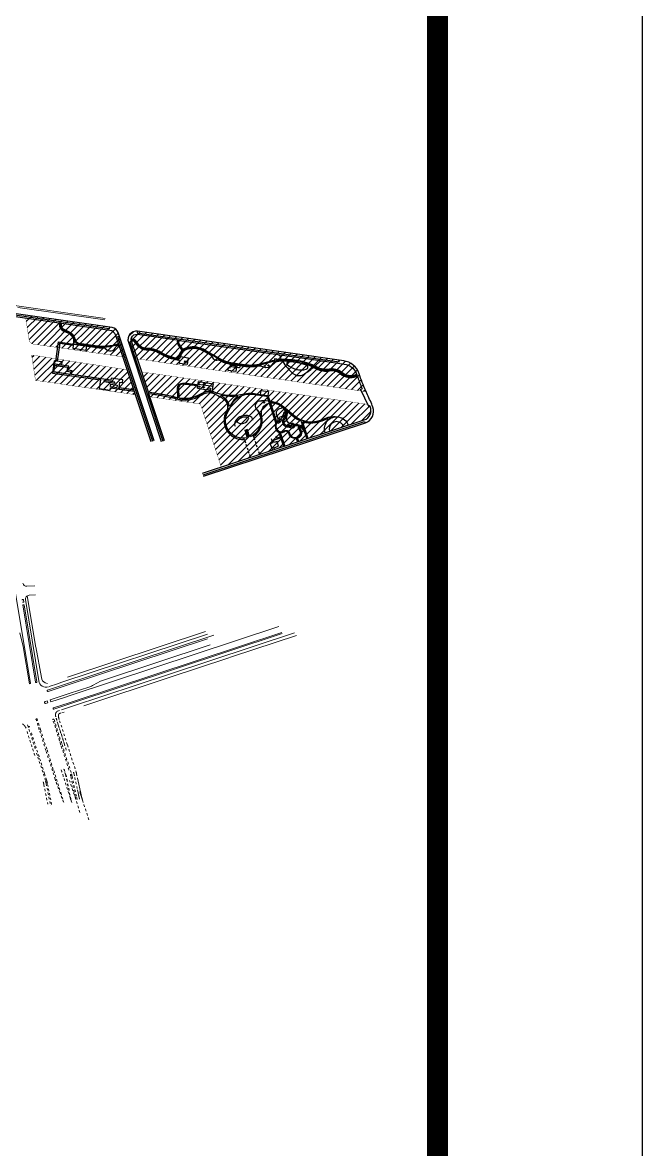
# Model space of a CAD drawing. Extents: x 216 to 1057, y -885 to -291.
# Drawn here: x 1029.27 to 1056.5, y -691.97 to -642.43 of the extents above; entities that cross this region are included whole.
import ezdxf

# ---------------------------------------------------------------- set-up
doc = ezdxf.new("R2010")
doc.units = 0
doc.header["$LTSCALE"] = 1000
doc.header["$MEASUREMENT"] = 0
doc.linetypes.add('ACAD_ISO05W100', pattern=[34, 24, -3, 0.5, -3, 0.5, -3])
doc.linetypes.add('CENTER', pattern=[2, 1.25, -0.25, 0.25, -0.25])
doc.layers.get('0').update_dxf_attribs({"linetype": 'CONTINUOUS'})
doc.layers.add('2', color=235, linetype='CONTINUOUS')

# ---------------------------------------------------------------- blocks, each defined once
blk = doc.blocks.new('索引图')
h = blk.add_hatch()
h.set_pattern_fill('ANSI31', color=251, scale=5000)
h.set_pattern_definition([(45, (-343244937, -671142702), (-5612.660076, 5612.660076), [])])
h.paths.add_polyline_path([(1380343, 913319), (1374018, 954630), (1529731, 930441), (1543119, 889983)])
edge = h.paths.add_edge_path()
edge.add_arc((1453315, 683962), 319496, 80.668588, 83.114176)
edge.add_line((1491620, 1001153), (1363813, 1019362))
edge.add_line((1363813, 1019362), (1370517, 976431))
edge.add_line((1370517, 976431), (1374794, 972777))
edge.add_line((1374794, 972777), (1528424, 950805))
edge.add_line((1528424, 950805), (1514782, 991233))
edge.add_arc((1503427, 987350), 12000, 18.880781, 81.891382)
edge = h.paths.add_edge_path()
edge.add_arc((1301223, 1016221), 11973, 77.53609, 182.904792)
edge.add_line((1289265, 1015614), (1295482, 978330))
edge.add_line((1295482, 978330), (1340331, 975980))
edge.add_line((1340331, 975980), (1333025, 1023749))
edge.add_line((1333025, 1023749), (1303807, 1027912))
edge = h.paths.add_edge_path()
edge.add_arc((1919410, 881354), 10199, 285.063166, 297.175445, ccw=False)
edge.add_line((1922060, 871506), (1920716, 874378))
edge.add_line((1920716, 874378), (1552930, 927121))
edge.add_line((1552930, 927121), (1566302, 886659))
edge.add_line((1566302, 886659), (1648729, 874842))
edge.add_line((1648729, 874842), (1682735, 772072))
edge.add_line((1682735, 772072), (1889189, 840519))
edge.add_line((1889189, 840519), (1910796, 847691))
edge.add_arc((1905141, 874423), 27323, 281.94462, 305.612176)
edge.add_arc((1911771, 863867), 14900, 308.523959, 394.383408)
edge = h.paths.add_edge_path()
edge.add_arc((1544645, 979597), 13857, 84.755087, 144.301811)
edge.add_arc((1600047, 971216), 68659, 166.122978, 176.379725)
edge.add_line((1531525, 975552), (1540266, 949152))
edge.add_line((1540266, 949152), (1894886, 898244))
edge.add_line((1894886, 898244), (1918259, 894936))
edge.add_arc((2201515, 1021296), 310163, 198.284247, 204.041673, ccw=False)
edge.add_arc((1878241, 915385), 30030, 16.648562, 83.165135)
edge.add_line((1881815, 945201), (1545912, 993397))
at = {"color": 251, "linetype": 'Continuous', "lineweight": 13}
for p, q in [((1493630, 1014294), (1293082, 1042537)), ((1493150, 1011813), (1351740, 1032065)), ((1287295, 927840), (1372499, 419585)), ((1366155, 578013), (1379468, 578730)), ((1359221, 552150), (1361195, 552468)), ((1361195, 552468), (1360654, 555830)), ((1364239, 556407), (1385771, 423930)), ((1366967, 562449), (1381112, 478211)), ((1380310, 563925), (1369839, 563361)), ((1361911, 548025), (1359937, 547707)), ((1359937, 547707), (1380613, 422137)), ((1382586, 422462), (1361911, 548025)), ((1360381, 479776), (1354676, 502189)), ((1417980, 414720), (1670665, 498250)), ((1660176, 500061), (1423413, 421749)), ((1657020, 504261), (1432464, 430045)), ((1435198, 388397), (1781174, 502824)), ((1781989, 501004), (1436378, 386616)), ((1776336, 512543), (1436790, 400260)), ((1801686, 502261), (1596811, 434481)), ((1700842, 463555), (1804979, 498029)), ((1370526, 419260), (1360381, 479776)), ((1390138, 429726), (1380894, 479511)), ((1660278, 492724), (1427218, 415637)), ((1489446, 424898), (1664671, 482856)), ((1601223, 430576), (1691557, 460481)), ((1691557, 460481), (1700842, 463555)), ((1596811, 434481), (1438987, 382281)), ((1459007, 383594), (1601223, 430576)), ((1474394, 417069), (1486419, 423528)), ((1372499, 419585), (1370526, 419260)), ((1399957, 419597), (1396119, 420739)), ((1399380, 407913), (1399418, 408123)), ((1399385, 407708), (1399380, 407913)), ((1399428, 407521), (1399385, 407708)), ((1399418, 408123), (1399502, 408325)), ((1399504, 407344), (1399428, 407521)), ((1399502, 408325), (1399627, 408505)), ((1399621, 407176), (1399504, 407344)), ((1399776, 407029), (1399621, 407176)), ((1399627, 408505), (1399784, 408651)), ((1399963, 406915), (1399776, 407029)), ((1399784, 408651), (1399959, 408757)), ((1399959, 408757), (1400139, 408823)), ((1400170, 406844), (1399963, 406915)), ((1400139, 408823), (1417980, 414720)), ((1400382, 406818), (1400170, 406844)), ((1400586, 406836), (1400382, 406818)), ((1400771, 406890), (1400586, 406836)), ((1418964, 412907), (1400771, 406890)), ((1416057, 419316), (1402544, 414846)), ((1423413, 421749), (1416057, 419316)), ((1427218, 415637), (1418964, 412907)), ((1434912, 403277), (1468964, 414577)), ((1395173, 388799), (1395183, 389102)), ((1395215, 388500), (1395173, 388799)), ((1395183, 389102), (1395252, 389414)), ((1395317, 388197), (1395215, 388500)), ((1395252, 389414), (1395383, 389719)), ((1395480, 387908), (1395317, 388197)), ((1395383, 389719), (1395575, 389997)), ((1395700, 387651), (1395480, 387908)), ((1395575, 389997), (1395817, 390233)), ((1395966, 387442), (1395700, 387651)), ((1395817, 390233), (1396096, 390414)), ((1396262, 387293), (1395966, 387442)), ((1396096, 390414), (1396392, 390534)), ((1396570, 387205), (1396262, 387293)), ((1396392, 390534), (1396688, 390595)), ((1396871, 387176), (1396570, 387205)), ((1396688, 390595), (1399553, 391515)), ((1400587, 388294), (1396871, 387176)), ((1399553, 391515), (1400587, 388294)), ((1404283, 393112), (1427067, 400673)), ((1405353, 389864), (1404283, 393112)), ((1429039, 397697), (1405353, 389864)), ((1409721, 379971), (1435198, 388397)), ((1436378, 386616), (1410314, 377989)), ((1427067, 400673), (1434912, 403277)), ((1436790, 400260), (1429039, 397697)), ((1408977, 379069), (1409017, 379275)), ((1408979, 378867), (1408977, 379069)), ((1409016, 378681), (1408979, 378867)), ((1409087, 378505), (1409016, 378681)), ((1409017, 379275), (1409100, 379473)), ((1409196, 378335), (1409087, 378505)), ((1409100, 379473), (1409221, 379650)), ((1409343, 378185), (1409196, 378335)), ((1409221, 379650), (1409374, 379795)), ((1409521, 378065), (1409343, 378185)), ((1409374, 379795), (1409544, 379902)), ((1409719, 377984), (1409521, 378065)), ((1409544, 379902), (1409721, 379971)), ((1409926, 377946), (1409719, 377984)), ((1410128, 377950), (1409926, 377946)), ((1410314, 377989), (1410128, 377950)), ((1438987, 382281), (1422497, 376840)), ((1448776, 265585), (1454616, 238405)), ((1451397, 234121), (1448742, 246479))]:
    blk.add_line(p, q, dxfattribs=at)
at = {"color": 251}
for p, q in [((1531753, 975341), (1533983, 976080)), ((1533983, 976080), (1541692, 952800)), ((1440992, 965598), (1462254, 962402)), ((1544065, 953586), (1563599, 894590)), ((1564442, 892045), (1589837, 815347))]:
    blk.add_line(p, q, dxfattribs=at)
at = {"color": 251, "linetype": 'CENTER', "lineweight": 13}
for p, q in [((1416121, 374747), (1422497, 376840)), ((1421715, 371510), (1420887, 371445)), ((1426866, 372871), (1421715, 371510)), ((1381965, 359153), (1381256, 361063)), ((1381965, 359153), (1383815, 359826)), ((1383210, 361750), (1383815, 359826)), ((1383424, 354395), (1385293, 355046)), ((1386530, 344480), (1383424, 354395)), ((1385293, 355046), (1388446, 345084)), ((1421851, 319426), (1408638, 360593)), ((1410574, 361139), (1423709, 320248)), ((1417475, 352494), (1415059, 360204)), ((1427662, 320938), (1417475, 352494)), ((1417708, 366887), (1417853, 365024)), ((1419630, 359145), (1432337, 319652)), ((1364176, 348555), (1365049, 347028)), ((1397364, 310627), (1386530, 344480)), ((1388446, 345084), (1399252, 311544)), ((1423709, 320248), (1434958, 285242)), ((1432337, 319652), (1446630, 275197)), ((1382241, 306108), (1384276, 299845)), ((1386235, 300400), (1384158, 306911)), ((1384276, 299845), (1393149, 272251)), ((1395079, 272758), (1386235, 300400)), ((1408032, 277381), (1397364, 310627)), ((1399252, 311544), (1409996, 277935)), ((1412389, 263788), (1408032, 277381)), ((1409996, 277935), (1421683, 241796)), ((1426648, 279874), (1427125, 280021)), ((1429246, 271366), (1426648, 279874)), ((1427125, 280021), (1429734, 271451)), ((1434958, 285242), (1438908, 272605)), ((1393149, 272251), (1396804, 260657)), ((1398298, 262776), (1395079, 272758)), ((1406590, 222852), (1399843, 256954)), ((1420448, 241532), (1413032, 261892)), ((1431197, 263593), (1437709, 229254)), ((1431684, 263669), (1437329, 233890)), ((1445076, 235225), (1437792, 268918)), ((1439913, 268759), (1447275, 234587)), ((1451397, 234121), (1443976, 268666)), ((1447136, 273218), (1454616, 238405)), ((1394023, 255302), (1400389, 223120)), ((1397789, 256846), (1404986, 220330)), ((1425959, 226333), (1420448, 241532)), ((1421683, 241796), (1426502, 226546)), ((1437329, 233890), (1438151, 229320))]:
    blk.add_line(p, q, dxfattribs=at)
at = {"color": 251}
for points in [[(1573555, 814702), (1514870, 991129, 0.28435155), (1505176, 999222), (1303021, 1028024, 0.50730703), (1289493, 1014166), (1303924, 927810)], [(1568811, 813123), (1511102, 986616, 0.28435155), (1501408, 994708), (1302316, 1023074, 0.50730703), (1294424, 1014990), (1308856, 928634)], [(1419491, 1006379), (1419323, 1005195, 0.33587113), (1425473, 994111), (1433225, 990684, -0.33800861), (1442286, 974203), (1440992, 965598)], [(1419640, 1006358), (1419471, 1005174, 0.33587113), (1425533, 994248), (1433285, 990822, -0.33800861), (1442434, 974181), (1442204, 972646), (1476926, 967427, 0.04285221), (1491499, 966499, -0.23626326), (1494048, 965293, 0.16107302), (1499266, 961826, 0.16107302)], [(1420828, 1006189), (1420659, 1005005, 0.33587113), (1426019, 995345), (1433802, 991905, -0.24283161), (1443498, 979870, 0.31478733), (1451269, 972497), (1477104, 968613, 0.11754709), (1515991, 971920, 0.11754709)], [(1420976, 1006168), (1420808, 1004984, 0.33587113), (1426079, 995483), (1433863, 992042, -0.24283161), (1443645, 979900, 0.31478733), (1451291, 972645), (1477126, 968762, 0.11754606), (1515943, 972062, 0.11754606)], [(1422016, 1006020), (1421847, 1004836, 0.33587113), (1426504, 996443), (1434287, 993003, -0.24283161), (1444674, 980110, 0.31478733), (1451447, 973684), (1477282, 969800, 0.11753874), (1515612, 973058, 0.11753874)], [(1422164, 1005998), (1421996, 1004815, 0.33587113), (1426564, 996580), (1434348, 993140, -0.24283161), (1444821, 980140, 0.31478733), (1451469, 973832), (1477305, 969948, 0.11753768), (1515565, 973201, 0.11753768)], [(1653884, 757236), (1917260, 844375, 0.42357606), (1929444, 869600, 0.03303647), (1920454, 889870), (1917711, 896249, -0.02725204), (1906988, 924062, 0.28615372), (1881902, 945189), (1546352, 993334, 0.55708012), (1531510, 975597), (1539318, 952014), (1585090, 813775)], [(1442033, 972520), (1476903, 967278, 0.04285221), (1491502, 966349, -0.23626326), (1493930, 965201, 0.58431717), (1511372, 967867, -0.23626326), (1513345, 969688, 0.00940274), (1516417, 970639, 0.00940274)], [(1536628, 976048), (1536460, 976555, -0.17994374), (1536688, 982826, -0.23273795)], [(1903508, 921833, -0.29950423), (1877891, 925191, 0.22692454), (1858735, 930411, -0.17207433), (1837948, 933778, 0.19266552), (1762595, 942918), (1747317, 938855, -0.10320008), (1720052, 937373), (1697842, 940761, -0.09384963), (1682100, 946304), (1656493, 961160, 0.18618181), (1627952, 965694, 0.30083137), (1614700, 952184, -0.41589444), (1608989, 948350, -0.0850759), (1583175, 958267, 0.14050355), (1560710, 964180, -0.22943983), (1548937, 969568), (1543346, 976336, 0.29762253), (1536037, 978611)], [(1903555, 921689, -0.29927104), (1877793, 925077, 0.22692454), (1858762, 930264, -0.17207433), (1837876, 933646, 0.19266552), (1762634, 942773), (1747356, 938710, -0.10320008), (1720030, 937225), (1697820, 940613, -0.09384963), (1682025, 946175), (1656418, 961030, 0.18618181), (1627983, 965547, 0.30083137), (1614848, 952155, -0.41589444), (1608960, 948203, -0.0850759), (1583098, 958138, 0.14050355), (1560713, 964030, -0.22943983), (1548822, 969473), (1543230, 976240, 0.29872212), (1536051, 978459)], [(1902755, 924055, -0.30936491), (1901384, 922051, -0.27757369), (1878578, 925986, 0.22692454), (1858547, 931444, -0.17207433), (1838453, 934699, 0.16391973), (1773580, 946264), (1773255, 947677), (1769330, 948001), (1769115, 945495, 0.01688249), (1762325, 943933), (1747047, 939869, -0.10320008), (1720211, 938411), (1698001, 941799, -0.09384963), (1682627, 947212), (1657020, 962068, 0.18618181), (1627733, 966721, 0.30083137), (1613669, 952383, -0.41589444), (1609195, 949380, -0.0850759), (1583712, 959170, 0.14050355), (1560687, 965229, -0.22943983), (1549747, 970237), (1544156, 977005, 0.20865999), (1538412, 979914, -0.38703638), (1536387, 981983)], [(1668148, 951686), (1667263, 952873, 0.10127593), (1665721, 954246), (1655816, 959992, 0.18618181), (1628234, 964374, 0.30083137), (1616026, 951927, -0.41589345), (1608725, 947026, -0.08507596), (1582485, 957107, 0.14050355), (1560739, 962830, -0.22943983), (1547896, 968708), (1542305, 975476, 0.24557108), (1537482, 977508, 0.33445868), (1536449, 976587)], [(1665645, 954116), (1655741, 959862, 0.18618181), (1628266, 964227, 0.30083137), (1616173, 951899, -0.41589345), (1608696, 946879, -0.08507596), (1582408, 956978, 0.14050355), (1560742, 962680, -0.22943983), (1547781, 968613), (1542190, 975381, 0.24557108), (1537494, 977359, 0.48541265), (1536628, 976048), (1544065, 953586)], [(1611168, 978983, -0.26985938), (1611602, 977910), (1611306, 975849, 0.1854256), (1612239, 971759), (1617871, 963363, -0.24036272), (1618103, 961422, -0.24036272)], [(1614003, 978576, 0.26985837), (1613285, 977669), (1612989, 975607, 0.1854256), (1613651, 972706), (1618872, 964922, 0.30609436), (1621102, 964017)], [(1774675, 955512), (1774675, 955512, -0.27253416), (1778638, 952342), (1779884, 949070, -0.49410116), (1778630, 947044, 0.01203025), (1773695, 946433), (1773377, 947818), (1769193, 948163), (1768975, 945621, 0.01660862), (1762287, 944078), (1747009, 940014, -0.10320008), (1720233, 938559), (1698023, 941948, -0.09384963), (1682702, 947342), (1657095, 962198, 0.18618181), (1627701, 966867, 0.08860034), (1621727, 964430, -0.40639147), (1618997, 965006), (1613775, 972790, -0.1854256), (1613138, 975586), (1613433, 977647, -0.41421356), (1614565, 978495), (1774675, 955512)], [(1509931, 965530, 0.06849545), (1511231, 967920, -0.23626326), (1513303, 969832, 0.00940176), (1516369, 970781)], [(1617604, 960864, -0.07467896), (1621727, 964430, -0.10023533)], [(1616196, 952016), (1628671, 950233), (1627058, 938947), (1614684, 940716), (1615126, 943812, 0.4149346), (1613425, 946076, -0.01439057), (1608696, 946879, 0.01439057)], [(1679939, 945824), (1679939, 945824, 0.16452511), (1678054, 946205), (1675467, 945876, -0.27030497), (1670830, 947844), (1667143, 952783, 0.10127593), (1665645, 954116), (1665645, 954116)], [(1751447, 934893), (1747617, 936405, 0.14657251), (1744099, 936704, -0.08964352), (1719849, 936039), (1697639, 939427, -0.09384963), (1681422, 945137), (1680014, 945954, 0.16452511), (1678035, 946354), (1675449, 946025, -0.0316521), (1674836, 945986, -0.0316521)], [(1781335, 944569, 0.02610499), (1770917, 943240, 0.18112699), (1767302, 941085), (1765167, 938417, -0.32911443), (1751392, 934753), (1747561, 936265, 0.14657251), (1744130, 936557, -0.08964352), (1719826, 935890), (1697616, 939279, -0.09384963), (1681347, 945007), (1679939, 945824)], [(1713310, 936884), (1713067, 935212, -0.41619187), (1711356, 933945), (1707214, 934577), (1706200, 927617), (1693781, 929426), (1694502, 934374), (1697124, 933992), (1697888, 939237)], [(1783163, 943437, -0.00182856), (1782853, 943937, 0.28071996), (1781324, 944719, 0.02610499), (1770890, 943387, 0.18112699), (1767184, 941178), (1765050, 938511, -0.01111209), (1764712, 938107, -0.01111209)], [(1778630, 947044, -0.14699625), (1837011, 935644, -0.14535102)], [(1781324, 944719, -0.13523395), (1833866, 934391)], [(1781335, 944569), (1781335, 944569, -0.28071996), (1782725, 943859, 0.07964917), (1799334, 924528, 0.31142827), (1816285, 922859, 0.05434265), (1832137, 934039, -0.30544617), (1833799, 934257, -0.00961176), (1837227, 932462, 0.17207433), (1859004, 928935, -0.22692454), (1876911, 924056, 0.27489336), (1902075, 919586, -0.42312022), (1904673, 918363), (1904673, 918363, 0.01809878), (1911875, 899605, 0.01809878)], [(1791999, 943601, 0.68705221), (1790188, 939299, 0.2656979), (1820999, 931565, 0.73560614), (1821192, 938245, 0.0750305), (1791999, 943601)], [(1837011, 935644, -0.52481641), (1836717, 938095), (1843270, 943885, -0.22000235), (1847291, 945088), (1882919, 939973, -0.26448748), (1902452, 924823, -0.42104365), (1901329, 922191, -0.27757369), (1878676, 926099, 0.22692454), (1858520, 931592, -0.17207433), (1838525, 934830, 0.00415826), (1837011, 935644)], [(1902022, 919726, -0.27489336), (1877009, 924169, 0.22692454), (1858977, 929083, -0.17207433), (1837299, 932594, 0.00961176), (1833866, 934391, 0.30544617), (1832038, 934152, -0.00668981), (1830224, 932594)], [(1902022, 919726, -0.31668514), (1904419, 919107, -510.63337437)], [(1902452, 924823, -0.02021877), (1903151, 922927, 0.00415993), (1904611, 918544, 0.61249661)], [(1563599, 894590), (1569796, 893704, -0.02704405), (1610214, 885678, 0.504188), (1612083, 887202), (1611510, 899372, -0.44774041), (1621360, 909037, -0.03692898), (1644747, 905745, 0.03692898)], [(1563652, 894431), (1569775, 893556, -0.02704405), (1610177, 885533, 0.504188), (1612233, 887209), (1611660, 899379, -0.44774041), (1621350, 908888, -0.03694572), (1644725, 905597)], [(1644554, 904406, 0.03708082), (1621271, 907690, 0.44774041), (1612859, 899436), (1613495, 885929, 0.34276937), (1614811, 884391, 0.1687812), (1643411, 888176), (1654401, 893702, -0.2103818), (1670376, 894522, -0.2103818)], [(1670429, 894662, 0.2103818), (1654333, 893836), (1643344, 888310, -0.1687812), (1614841, 884538, -0.34276937), (1613645, 885937), (1613008, 899443, -0.44774041), (1621261, 907541, -0.03709785), (1644533, 904257)], [(1564389, 892204), (1569478, 891477, -0.02863143), (1611984, 882896, 0.18259415), (1644355, 886299), (1655344, 891826, -0.23106494), (1670917, 892010, -0.04330519), (1686777, 882741, -0.3836355), (1691253, 862976, 0.26514711), (1691512, 832308, 0.26473677)], [(1564442, 892045), (1569457, 891328, -0.02863143), (1611946, 882751, 0.18259415), (1644422, 886165), (1655412, 891692, -0.23106494), (1670853, 891875, -0.04330519), (1686691, 882618, -0.3836355), (1691122, 863049), (1691122, 863049, 0.26397855), (1691314, 832350, 0.26397855)], [(1708678, 886187, 0.11885183), (1698067, 873982, -0.0044451), (1697156, 872266, -0.72740374), (1695286, 872614, 0.20950488), (1688076, 884578, 0.0110362), (1684106, 887256, -0.82225648), (1684828, 889081, 0.06796901), (1708009, 887998, -0.76497923), (1708678, 886187)], [(1698513, 871938, 0.00363595), (1699265, 873360, -0.31874292), (1733391, 890895), (1756935, 887517)], [(1698645, 871866, 0.00363595), (1699398, 873290, -0.31874292), (1733370, 890746), (1756821, 887382)], [(1720461, 891586, -0.09607596), (1733583, 892231), (1746244, 890415)], [(1720497, 891441, -0.09607596), (1733561, 892082), (1746222, 890266)], [(1652313, 761983), (1915272, 848983, 0.44505195), (1924832, 870751), (1924122, 872325)], [(1719429, 819042, -0.59640938), (1693520, 862700, 0.02075445), (1697908, 870761, -0.00915047), (1698513, 871938, -0.00915047)], [(1724628, 819882, -0.66029367), (1693649, 862623, 0.02075445), (1698042, 870695, -0.00915098), (1698645, 871867, -0.00915098)], [(1759366, 879690, 0.05238902), (1744321, 879512, 0.60838335), (1739614, 867050, -0.51026773), (1729850, 821610)], [(1759581, 879519, 0.05318976), (1744338, 879363, 0.60838335), (1739725, 867150, -0.45381943), (1734524, 824036, -0.45381943)], [(1735127, 821736, 0.32224569), (1748405, 855538, -0.4114574), (1760533, 876165, -0.4114574)], [(1735209, 821968, 0.32051703), (1748260, 855501, -0.41386566), (1760631, 876345, -0.41130148)], [(1760533, 876165), (1770906, 844811, -0.17317229), (1770859, 842794, 0.36468757), (1775489, 829410, -0.18013883), (1776362, 828321), (1783905, 805521)], [(1760631, 876345), (1771048, 844858, -0.17317229), (1770999, 842740, 0.36468757), (1775565, 829538, -0.18013883), (1776504, 828368), (1784048, 805568)], [(1761548, 879302, -0.03105062), (1770311, 877657, -0.11523392), (1783948, 870606), (1800698, 856306, 0.28195314), (1846360, 849078), (1851513, 851212, -0.12093767), (1870293, 854088, -0.12093767)], [(1761661, 879439, -0.03072086), (1770347, 877802, -0.11523392), (1784046, 870720), (1800796, 856420, 0.28195314), (1846303, 849217), (1851455, 851350, -0.14280717), (1873715, 853786, -0.27601443), (1889239, 840371)], [(1762397, 876739, -0.08359766), (1768090, 876614, -0.13016921), (1782974, 869465), (1799724, 855165, 0.07615074), (1811503, 847869, -0.21540705), (1812701, 846566), (1822100, 818158)], [(1762595, 876616, -0.08094784), (1768062, 876466), (1768062, 876466, -0.13016921), (1782877, 869351), (1799627, 855051, 0.07615074), (1811444, 847731, -0.21540705), (1812559, 846519), (1814896, 839454, -0.71793507), (1813382, 838315, 0.18079813), (1800432, 841520, 0.18079813)], [(1773306, 844244, 0.29919119), (1773605, 855917, -0.57765109), (1780150, 868134, 0.71340141), (1780989, 870844)], [(1733971, 848649, 0.28163765), (1728621, 855060, 0.33701047), (1705668, 847359, 0.28197012), (1705272, 839010)], [(1725769, 853352, 0.26998149), (1708973, 847718, 0.48904416), (1709569, 844617, 0.41974658), (1727163, 850520, 0.48904419), (1725769, 853352)], [(1773140, 844267, 0.50019116), (1778174, 829667, 0.2388259), (1784735, 830710, -0.50551706), (1793708, 827841), (1794366, 825889, 0.17318919), (1797887, 821428, 0.29207246), (1808490, 821520, 0.46801732), (1809840, 832881, -0.32780026), (1809176, 838227, -0.32550862)], [(1773306, 844244, 0.50261618), (1778220, 829810, 0.2388259), (1784647, 830832, -0.50551706), (1793850, 827889), (1794508, 825937, 0.17318919), (1797967, 821555, 0.29207246), (1808408, 821646, 0.46801732), (1809731, 832778, -0.32676043), (1809037, 838285, -0.32458821)], [(1782164, 846518, 0.40400683), (1778842, 849655, -0.96895023), (1778670, 853696, 0.37410191), (1784664, 859746, -0.34635392), (1786973, 862318, -0.34635392)], [(1823809, 818723), (1815261, 844559, -0.60380653), (1816674, 846025, 0.17041721), (1846934, 847692), (1852087, 849826, -0.01572185), (1854342, 850678, -0.63435505), (1856420, 848535, -0.63435505)], [(1823952, 818770), (1815404, 844606, -0.60380653), (1816632, 845881, 0.17041721), (1846991, 847553), (1852144, 849687, -0.01572185), (1854391, 850536, -0.7900662), (1855949, 848069, 0.28040107), (1851264, 827806)], [(1855949, 848069, -0.24758933), (1873715, 853786)], [(1878953, 836967, 0.49454313), (1880251, 840723, 0.7637626), (1858269, 833450, 0.49454313), (1861550, 831210)], [(1691314, 832350, 0.28603316), (1720317, 816836, 0.20033694)], [(1691512, 832308, 0.28315884), (1720113, 816973)], [(1720542, 832233, 0.08769457), (1725764, 833960, 0.08141852)], [(1720924, 831077, 0.08141852), (1726146, 832805)], [(1721306, 829924, 0.07598566), (1726527, 831651)], [(1721687, 828772, 0.07123595), (1726909, 830500)], [(1722067, 827622, 0.06704763), (1727289, 829350)], [(1722448, 826473, 0.06332633), (1727669, 828201)], [(1722827, 825325, 0.05999781), (1728049, 827053)], [(1723207, 824178, 0.0570028), (1728429, 825905)], [(1810270, 837722, 0.33549851), (1810713, 833705, -0.46801732), (1809145, 820514, -0.29207246), (1797250, 820411, -0.17318919), (1793229, 825506), (1792571, 827457, 0.50551706), (1785438, 829738, -0.16722207), (1780115, 828120, 0.52266856), (1778982, 826609), (1785757, 806133)], [(1810404, 837653, 0.33634689), (1810822, 833808, -0.46801732), (1809226, 820389, -0.29207246), (1797171, 820284, -0.17318919), (1793087, 825458), (1792429, 827409, 0.50551706), (1785526, 829617, -0.16722207), (1780110, 827970, 0.52266856), (1779124, 826656), (1785899, 806180)], [(1792329, 837627, 0.06519339), (1796863, 836010, 0.28294307), (1801593, 837678, 0.01195044), (1803177, 839537, 0.04767408)], [(1723586, 823032, 0.05429343), (1728808, 824759)], [(1723965, 821886, 0.05183059), (1729187, 823613, 0.05183059)]]:
    blk.add_lwpolyline(points, format="xyb", dxfattribs=at)
for points in [[(1500837, 999688), (1500506, 997362), (1308911, 1024659), (1309242, 1026986)], [(1546331, 993185), (1545997, 990861), (1874680, 943685), (1875016, 946025)], [(1417116, 976265), (1412762, 944784)], [(1419795, 973739), (1415733, 944364)], [(1417116, 976265), (1442032, 972520)], [(1419795, 973739), (1441720, 970443)], [(1544604, 893819), (1514437, 984513), (1516666, 985254)], [(1610606, 979063), (1614565, 978495)], [(1463294, 969324), (1462254, 962402)], [(1774675, 955512), (1847291, 945088)], [(1410686, 945081), (1407843, 925183), (1407843, 925183), (1485949, 914021), (1483954, 900063), (1501773, 897516), (1502282, 901080), (1541414, 895487)], [(1422636, 938221), (1409965, 940032)], [(1423358, 943270), (1410686, 945081)], [(1423358, 943270), (1422636, 938221)], [(1516538, 901164), (1517896, 910667), (1522054, 910073), (1522648, 914231), (1521460, 914401), (1503641, 916947), (1503174, 913680), (1439026, 922848), (1439917, 929085), (1433978, 929933), (1434911, 936467), (1434911, 936467), (1422636, 938221)], [(1541692, 952800), (1562062, 891279), (1587464, 814561)], [(1706921, 932565), (1707214, 934577)], [(1485949, 914021), (1486246, 916100)], [(1502580, 903159), (1502580, 903159), (1503131, 907019), (1513229, 905576), (1512677, 901716)], [(1502580, 903159), (1512677, 901716)], [(1516538, 901164), (1516241, 899085)], [(1540726, 897556), (1516665, 900994), (1516410, 899212), (1541361, 895646)], [(1540674, 897715), (1516538, 901164)], [(1643985, 900437), (1645561, 911424)], [(1643985, 900437), (1657051, 898562)], [(1644965, 907267), (1669316, 903774)], [(1645561, 911424), (1669912, 907931)], [(1668112, 895386), (1669912, 907931)], [(1909405, 898552), (1911875, 899605)], [(1571183, 813912), (1544604, 893819)], [(1563599, 894590), (1564442, 892045)], [(1656508, 894773), (1657051, 898562)], [(1746222, 890266), (1758504, 888505), (1773140, 844267)], [(1747167, 896849), (1746244, 890415)], [(1746244, 890415), (1758617, 888640)], [(1747167, 896849), (1759540, 895074), (1759540, 895074), (1758617, 888640)], [(1756821, 887382), (1759366, 879690)], [(1756935, 887517), (1759581, 879519)], [(1758617, 888640), (1761661, 879439)], [(1909405, 898552), (1922060, 871506)], [(1759581, 879519), (1760631, 876345)], [(1762595, 876616), (1773306, 844244)], [(1922060, 871506), (1924122, 872325)], [(1653110, 759614), (1915954, 846576)], [(1776205, 847142), (1778094, 844872)], [(1776780, 847702), (1778621, 845490)], [(1915954, 846576), (1916692, 844345)], [(1814896, 839454), (1821958, 818111)], [(1720113, 816973), (1719429, 819042)], [(1720317, 816836), (1719536, 819196)], [(1720317, 816836), (1722049, 811599)], [(1722803, 809321), (1723934, 805903)], [(1735127, 821736), (1734346, 824096)], [(1735209, 821968), (1734524, 824036)], [(1735127, 821736), (1736860, 816499)], [(1737614, 814221), (1738744, 810803)], [(1739498, 808524), (1740629, 805107)], [(1766698, 811519), (1762425, 810106), (1765912, 799568)], [(1766698, 811519), (1764421, 818400)], [(1767751, 815976), (1779194, 819762)], [(1769330, 800699), (1768388, 803547), (1776078, 806091), (1773533, 813781), (1768976, 812273), (1767751, 815976)], [(1771737, 822779), (1772901, 819260), (1778722, 821186)], [(1804828, 818707), (1806696, 813061)], [(1804978, 818731), (1806838, 813108)], [(1806632, 819141), (1808452, 813642)], [(1806775, 819190), (1808594, 813689)], [(1724688, 803624), (1725819, 800206)], [(1726572, 797928), (1727609, 794795)], [(1728363, 792516), (1729965, 787675)], [(1741383, 802828), (1742419, 799695)], [(1743173, 797416), (1744775, 792575)]]:
    blk.add_lwpolyline(points, dxfattribs=at)
at = {"color": 251, "linetype": 'ACAD_ISO05W100', "ltscale": 0.03, "const_width": 500}
blk.add_lwpolyline([(1505120, 999230, 0.01067129), (1491620, 1001153), (1363813, 1019362), (1370517, 976431), (1374794, 972777), (1528424, 950805), (1514782, 991233, 0.2820791)], format="xyb", close=True, dxfattribs=at)
for points in [[(1545912, 993397, 0.26583052), (1533392, 987683, 0.04478341), (1531525, 975552), (1540266, 949152), (1894886, 898244), (1918259, 894936, -0.02512679), (1907011, 923988, 0.29866688), (1881815, 945201), (1545912, 993397)], [(1924068, 872281, -0.05289905), (1922060, 871506), (1920716, 874378), (1552930, 927121), (1566302, 886659), (1648729, 874842), (1682735, 772072), (1889189, 840519), (1910796, 847691, 0.10363787), (1921052, 852210, 0.39320222), (1924068, 872281)]]:
    blk.add_lwpolyline(points, format="xyb", dxfattribs=at)
at = {"color": 251}
for points in [[(1611454, 977931), (1611158, 975870, 0.1854256), (1612114, 971675), (1617746, 963279, -0.3367846), (1617604, 960864, 0.13003473), (1613522, 952412, -0.41589444), (1609224, 949527, -0.0850759), (1583788, 959298, 0.14050355), (1560684, 965379, -0.22943983), (1549862, 970332), (1544271, 977100, 0.20865999), (1538421, 980064, -0.51608077), (1536688, 982826, -0.34277552), (1546282, 988293), (1610606, 979063, -0.41421356)], [(1792004, 943750, 0.68705221), (1790084, 939191, 0.2656979), (1821039, 931421, 0.73560614), (1821241, 938387, 0.0750305)], [(1708765, 886065, 0.11885183), (1698200, 873913, -0.0044451), (1697288, 872194, -0.72740374), (1695137, 872594, 0.20950488), (1687990, 884455, 0.0110362), (1684025, 887130, -0.82225648), (1684855, 889228, 0.06796901), (1707996, 888148, -0.76497923)], [(1775946, 843498, -0.07736364), (1775304, 843346, -0.5269952), (1774669, 844092, -0.07550966), (1775068, 844913, 0.05978781), (1775896, 846543, -0.14665234), (1776703, 847659, -0.2007225), (1778242, 847879, -0.39703917), (1779088, 846580, -0.15779463), (1778034, 844818, -0.07773997)]]:
    blk.add_lwpolyline(points, format="xyb", close=True, dxfattribs=at)
at = {"color": 251, "linetype": 'ACAD_ISO05W100', "ltscale": 0.03, "const_width": 500}
blk.add_lwpolyline([(1380343, 913319), (1374018, 954630), (1529731, 930441), (1543119, 889983)], close=True, dxfattribs=at)
at = {"color": 251}
for points in [[(1485822, 914190), (1486076, 915972), (1438856, 922721), (1439747, 928957), (1433808, 929806), (1434742, 936340), (1410092, 939863), (1408012, 925310)], [(1437074, 922975), (1410049, 926838), (1411619, 937826), (1432705, 934813), (1431771, 928279), (1437711, 927430)], [(1436947, 923145), (1410219, 926965), (1411747, 937656), (1432535, 934685), (1431602, 928152), (1437541, 927303)], [(1625503, 942200), (1623127, 942540), (1623467, 944916), (1625842, 944576)], [(1705059, 934352), (1699122, 935217), (1699532, 938037), (1705470, 937172)], [(1491634, 911390), (1509453, 908843), (1509708, 910625), (1491889, 913172)], [(1646024, 904084), (1647805, 903828), (1647550, 902047), (1645768, 902302)], [(1653448, 903019), (1655229, 902764), (1654974, 900982), (1653192, 901237)], [(1654300, 908958), (1656081, 908703), (1655826, 906921), (1654044, 907177)], [(1661083, 901318), (1665241, 900721), (1664772, 897455), (1660615, 898051)]]:
    blk.add_lwpolyline(points, close=True, dxfattribs=at)
for centre, radius in [((1753702, 936804), 750), ((1759530, 937771), 1000), ((1752365, 877331), 900), ((1791796, 841027), 1000)]:
    blk.add_circle(centre, radius, dxfattribs=at)
for centre, radius, start, end in [((1700381, 973408), 84400, 249.175354, 283.788644), ((1700381, 973408), 84250, 249.175354, 283.788644), ((1601113, 924336), 109250, 331.53555, 331.721014), ((1774714, 860146), 12450, 326.675816, 40.634086), ((1774714, 860146), 12450, 326.675816, 40.634086), ((1774714, 860146), 12600, 326.675816, 37.001955), ((1774714, 860146), 12600, 326.675816, 37.001955), ((1774714, 860146), 14400, 326.675816, 18.186734), ((1774714, 860146), 14400, 326.675816, 18.186734), ((1774714, 860146), 14550, 326.675816, 17.229325), ((1774714, 860146), 14550, 326.675816, 17.229325), ((1790560, 846265), 8400, 147.334452, 251.576706), ((1790560, 846265), 8250, 147.334452, 251.576706), ((2002408, 710441), 260050, 146.675809, 147.334452), ((2002408, 710441), 259900, 146.675809, 147.334452), ((1790560, 846265), 6450, 147.334452, 251.576706), ((1790560, 846265), 6300, 147.334452, 251.576706), ((2002408, 710441), 258100, 146.675809, 147.334452), ((2002408, 710441), 257950, 146.675809, 147.334452), ((1794235, 850669), 6150, 154.104336, 213.449387), ((1794235, 850669), 6000, 154.104336, 213.449387), ((1774714, 860146), 15550, 334.104334, 2.098649), ((1774714, 860146), 15700, 334.104336, 2.098649), ((1796822, 852377), 9250, 213.449387, 280.271712), ((1796822, 852377), 9100, 213.449387, 280.271712), ((1791403, 860757), 1150, 79.104515, 182.098649), ((1791403, 860757), 1000, 49.512669, 182.098649), ((1792046, 850724), 13100, 251.576706, 290.603081), ((1792046, 850724), 12950, 251.576706, 290.603081), ((1792046, 850724), 11150, 251.576706, 290.603081), ((1792046, 850724), 11000, 251.576706, 290.603081), ((1802620, 822596), 19050, 96.596316, 110.603081), ((1802620, 822596), 18900, 55.603268, 110.603081), ((1802620, 822596), 17100, 25.901406, 110.603081), ((1802620, 822596), 16950, 18.306837, 110.603081), ((1798747, 841751), 1700, 352.209415, 100.271735), ((1798747, 841751), 1550, 350.758016, 100.271735), ((1813947, 839140), 1150, 235.603268, 348.714992)]:
    blk.add_arc(centre, radius, start, end, dxfattribs=at)
at = {"color": 251, "linetype": 'Continuous', "lineweight": 13}
for centre, radius, start, end in [((1365832, 584005), 6000, 189.335306, 273.185294), ((1359666, 555670), 1000, 9.258323, 189.258323), ((1370161, 557370), 6000, 93.185294, 189.335306), ((1381600, 422299), 1000, 189.453953, 9.453953), ((1397616, 425856), 12000, 189.335306, 288.405779), ((1461304, 438436), 25058, 287.904484, 301.596227), ((1546523, 256921), 93753, 191.493773, 193.942342), ((1773565, 330151), 332145, 196.841368, 197.885873)]:
    blk.add_arc(centre, radius, start, end, dxfattribs=at)
at = {"color": 251, "linetype": 'Continuous', "lineweight": 13, "extrusion": (0, 0, -1)}
for centre, radius, start, end in [((-1400319, 430018), 10185, 294.248195, 358.25474), ((-1496452, 405401), 20718, 60.934308, 70.13211), ((6848801, -2465848), 8732183, 161.9229482, 162.0001253), ((-1483714, 242311), 33339, 340.654522, 345.676463)]:
    blk.add_arc(centre, radius, start, end, dxfattribs=at)
at = {"color": 251, "linetype": 'CENTER', "lineweight": 13, "extrusion": (0, 0, -1)}
for centre, radius, start, end in [((-1423403, 368920), 10463, 340.901964, 4.942579), ((-1420711, 368689), 7816, 8.364546, 38.156193), ((-1417522, 371374), 3652, 36.06925, 67.3384), ((-1356562, 347875), 6577, 115.124348, 144.51757), ((-1343053, 335720), 24717, 139.668789, 148.613064), ((887510, -393354), 2375074, 161.699371, 162.768844), ((-1382242, 361381), 1036, 341.991019, 159.039935), ((-1409593, 360913), 1007, 341.40141, 166.919095), ((-1509587, 390681), 99319, 342.026128, 345.218165), ((-4768093, 1407910), 3558533, 341.873531, 342.582177), ((26593761, -8783158), 29445375, 162.0754812, 162.1855883), ((-1370956, 251867), 23321, 160.87135, 171.425457), ((-1369126, 251469), 29164, 161.532994, 169.271801), ((-1637791, 335736), 250359, 342.495696, 342.95346), ((-1625737, 335030), 224928, 340.920907, 341.430903), ((-1379557, 254764), 52389, 161.420801, 170.194613), ((-1384095, 255879), 48222, 161.057322, 170.599962), ((-1416056, 264579), 24220, 160.543679, 169.957458), ((-1437123, 271710), 10126, 159.753103, 171.330835), ((6848801, -2465848), 8732183, 161.9229482, 162.259926), ((-1390439, 217245), 49757, 160.353016, 163.472704), ((-1570784, 261643), 128454, 346.66591, 348.028228), ((-1483714, 242311), 33339, 340.654522, 345.676463)]:
    blk.add_arc(centre, radius, start, end, dxfattribs=at)
at = {"color": 251, "linetype": 'CENTER', "lineweight": 13}
for centre, radius, start, end in [((1422607, 367501), 4938, 145.418647, 187.249837), ((1421491, 367217), 4271, 98.230918, 133.677238), ((1369793, 348608), 1035, 13.484402, 194.534369), ((-18731907, -6161853), 21176115, 17.7996123, 17.9299609), ((1475872, 379349), 59761, 193.973161, 199.863237), ((4466190, 1311317), 3247596, 197.376525, 198.142), ((-2517280, -964041), 4142935, 17.458767, 18.150503), ((1368985, 251501), 31336, 10.124951, 17.491957), ((-17109407, -5756578), 19497428, 17.8188667, 17.9799253), ((1419123, 265648), 18954, 10.037555, 18.967319), ((1396317, 259919), 48466, 14.125094, 18.304542), ((1018349, 179800), 434804, 11.896865, 12.300493), ((1543376, 258079), 98930, 193.840278, 196.137924), ((1546523, 256921), 93753, 191.493773, 193.942342), ((1773565, 330151), 332145, 196.841368, 197.885873)]:
    blk.add_arc(centre, radius, start, end, dxfattribs=at)

msp = doc.modelspace()

# ---------------------------------------------------------------- linework, layer by layer
at = {"layer": '2', "color": 235}
msp.add_lwpolyline([(216.501, -884.997), (1056.501, -884.997), (1056.501, -290.997), (216.501, -290.997)], close=True, dxfattribs=at)
at = {"layer": '2', "color": 235, "const_width": 0.925}
msp.add_lwpolyline([(238.501, -875.79), (1047.501, -875.79), (1047.501, -300.79), (238.501, -300.79)], close=True, dxfattribs=at)

# ---------------------------------------------------------------- block references
at = {"xscale": 2.700000000000001e-05, "yscale": 2.700000000000001e-05, "zscale": 2.700000000000001e-05}
msp.add_blockref('索引图', (992.564, -682.823), dxfattribs=at)

doc.saveas('drawing.dxf')
